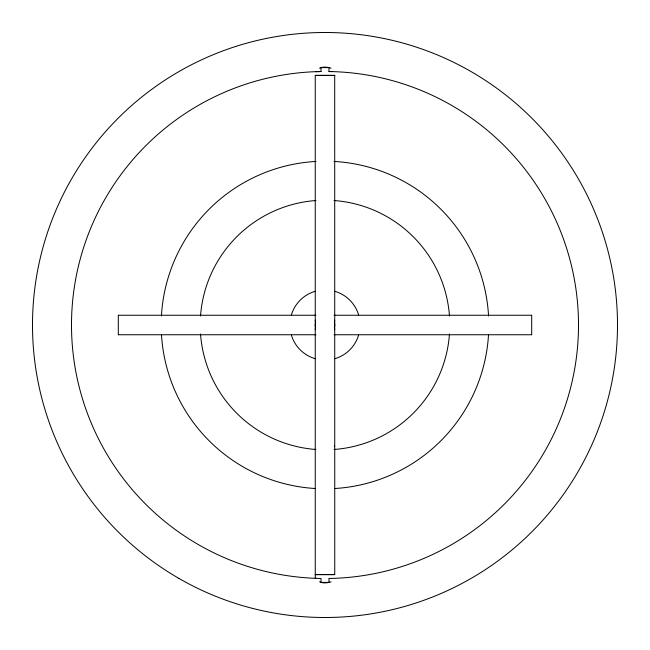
<?xml version="1.0" encoding="UTF-8"?>
<svg xmlns="http://www.w3.org/2000/svg" width="650" height="650" viewBox="0 0 650 650"><rect width="100%" height="100%" fill="white"/><g stroke="black" fill="none" stroke-linecap="round" stroke-linejoin="round"><path stroke-width="0.97" d="M319.54 68.169C323.286 66.462 327.234 66.991 331.029 68.169M331.029 581.831C327.234 583.009 323.286 583.538 319.54 581.831M334.701 75.4L334.75 574.6L315.25 574.6L315.25 75.4L334.75 75.4L315.274 75.4M315.339 574.6L334.661 574.6M315.591 71.671L321.019 71.532L321.019 68.169M320.954 67.6L329.233 67.6M118.438 315.25L315.949 315.25M334.051 315.25L531.562 315.25M118.438 334.75L315.949 334.75M334.051 334.75L531.562 334.75M334.336 445.9L334.457 445.876M320.954 582.4L329.233 582.4M328.981 68.169L328.981 71.532L331.866 71.589M315.25 574.6L315.307 578.5M531.7 315.25L531.7 334.75M328.981 581.831L328.981 578.467A253.5 253.5 0 0 0 578.5 325A253.5 253.5 0 0 0 328.981 71.532M321.019 581.831L321.019 578.467A253.5 253.5 0 0 1 71.5 325A253.5 253.5 0 0 1 321.019 71.532M118.3 315.25L118.3 334.75M358.613 335.116A35.1 35.1 0 0 1 334.701 358.735M315.299 358.735A35.1 35.1 0 0 1 291.387 335.116M291.387 314.884A35.1 35.1 0 0 1 315.299 291.265M334.701 291.265A35.1 35.1 0 0 1 358.613 314.884M488.532 334.417A163.8 163.8 0 0 1 334.417 488.532M315.583 488.532A163.8 163.8 0 0 1 161.468 334.417M161.444 316.03A163.8 163.8 0 0 1 316.03 161.444M333.97 161.444A163.8 163.8 0 0 1 488.556 316.03M449.475 333.97A124.8 124.8 0 0 1 334.019 449.475M315.981 449.475A124.8 124.8 0 0 1 200.525 333.97M200.525 316.03A124.8 124.8 0 0 1 315.981 200.525M334.019 200.525A124.8 124.8 0 0 1 449.475 316.03M334.848 449.378A10.53 0.691 -0.3 0 1 335.099 449.426M314.901 449.426A10.53 0.691 0.3 0 1 315.152 449.378M335.099 200.574A10.53 0.691 0.3 0 1 334.848 200.623M315.152 200.623A10.53 0.691 -0.3 0 1 314.901 200.574M334.36 322.262A9.75 9.734 0 0 1 334.352 327.746M315.608 327.6A9.75 9.734 0 0 1 315.648 322.254M334.425 320.304A10.53 10.522 -85.6 0 1 334.742 321.027A10.53 10.53 0 0 0 334.409 320.263M315.583 320.312A10.53 10.522 -85.6 0 0 315.258 321.027A10.53 10.53 0 0 1 315.591 320.263M334.417 329.68A10.53 10.522 -85.6 0 0 334.742 328.965A10.53 10.53 0 0 1 334.433 329.688M315.258 328.965A10.53 10.522 -85.6 0 0 315.575 329.68A10.53 10.53 0 0 1 315.25 328.981M178.75 578.313A292.5 292.5 0 0 0 617.5 325A292.5 292.5 0 0 0 178.75 71.687A292.5 292.5 0 0 0 178.75 578.313"/></g></svg>
